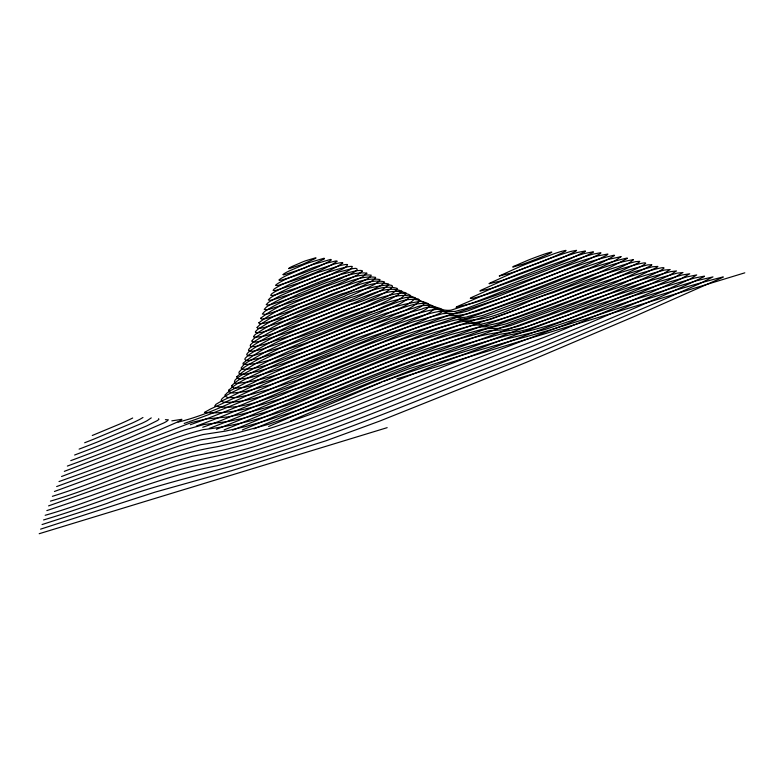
<?xml version="1.0" encoding="UTF-8"?>
<svg xmlns="http://www.w3.org/2000/svg" width="784" height="784" viewBox="0 0 784 784"><rect width="100%" height="100%" fill="white"/><g stroke="black" fill="none" stroke-linecap="round" stroke-linejoin="round"><path stroke-width="1.18" d="M151.263 417.882L146.961 420.792A52.195 2.822 -21.1 0 1 142.041 423.242L97.873 441.833A92.757 5.018 -21.1 0 1 82.83 447.693L79.106 449.114M142.962 417.509L140.267 419.107A54.841 2.969 -21.1 0 1 131.771 423.252L93.825 439.148A84.731 4.586 -21.1 0 1 84.662 442.754M333.876 273.087C337.737 270.441 346.224 268.922 347.557 264.61A113.141 6.115 -21.1 0 0 344.666 264.659L342.598 265.012A98.931 5.351 -21.1 0 0 340.374 265.502L317.99 272.518A19.071 1.029 -21.1 0 0 313.051 274.39L290.501 283.906L274.547 291.971A109.211 5.909 -21.1 0 0 271.695 293.873L270.627 295.303L272.175 295.499A57.056 3.087 -21.1 0 0 274.351 295.117L295.989 288.277A33.643 1.823 -21.1 0 0 315.237 280.956M337.806 275.684C341.54 272.93 351.957 270.95 352.261 266.482A132.78 7.183 -21.1 0 0 347.508 266.844A127.116 6.87 -21.1 0 0 345.705 267.207C323.527 272.479 302.457 281.632 281.966 291.442A118.433 6.409 -21.1 0 0 278.114 293.402L272.646 296.44A124.97 6.762 -21.1 0 0 270.127 298.077L268.324 299.929L270.206 300.311A61.524 3.322 -21.1 0 0 272.665 299.86L296.666 292.216M341.618 278.31C342.422 277.291 362.316 270.098 355.936 268.373A159.926 8.653 -21.1 0 0 350.301 269.098L337.982 272.244L322.792 277.35A20.894 1.127 -21.1 0 0 317.363 279.398L280.339 295.725A138.778 7.507 -21.1 0 0 276.595 297.646L270.872 300.86A140.806 7.615 -21.1 0 0 268.138 302.653L266.217 304.672L268.393 305.054A65.885 3.567 -21.1 0 0 271.107 304.535L297.371 296.146A38.769 2.097 -21.1 0 0 314.002 289.874L327.202 284.553A50 2.705 -21.1 0 0 341.589 278.32M290.492 420.969L381.563 382.229M268.598 426.486L371.596 382.827L409.63 368.558L502.26 339.991L544.753 329.584L632.041 300.321L696.447 280.77L712.97 276.889L700.298 283.367L655.698 303.026L541.068 351.683A160.602 8.683 -21.1 0 1 527.211 357.259C431.876 393.744 338.384 435.512 240.09 463.716C195.569 476.329 150.322 486.315 107.143 503.367A236.249 12.779 -21.1 0 1 96.981 506.807L42.062 524.555M253.879 428.897C320.431 401.379 385.757 370.126 455.308 350.575A801.63 43.355 -21.1 0 1 467.95 346.724L505.151 335.993A182.339 9.859 -21.1 0 1 511.325 334.533C559.894 326.35 604.307 302.595 652.004 290.629A776.483 41.993 -21.1 0 1 665.263 286.591L694.448 278.065L704.453 276.125A35.711 1.931 -21.1 0 1 703.464 277.007C651.347 301.967 597.722 323.792 544.341 345.911A142.953 7.732 -21.1 0 1 530.905 351.252L461.766 378.006A193.893 10.486 -21.1 0 0 448.33 383.278C382.425 409.758 316.54 436.639 248.361 456.837A373.547 20.198 -21.1 0 1 233.946 461.1L229.555 462.344A332.161 17.963 -21.1 0 1 217.237 465.706C157.437 477.142 101.773 502.799 43.581 519.939M242.344 429.926C311.846 401.663 379.73 368.725 452.084 348.067A597.545 32.311 -21.1 0 1 464.304 344.343L500.143 334.209L518.694 331.534L528.573 329.015L589.137 307.681A115.042 6.223 -21.1 0 1 602.886 302.908L648.29 288.277A571.948 30.929 -21.1 0 1 661.549 284.239L686.97 276.889L696.702 274.929L690.616 278.79L669.487 288.502L581.61 326.36L534.031 345.597L459.257 374.242A161.71 8.742 -21.1 0 0 446.302 379.299C365.511 410.963 285.249 446.194 200.126 464.696C146.902 476.143 97.432 500.388 45.168 515.294M319.059 283.651L316.275 284.768A36.427 1.97 -21.1 0 1 296.656 292.226M92.277 435.492L120.422 423.762A56.095 3.038 -21.1 0 0 132.682 418.009M383.405 381.485C434.777 362.267 487.775 347.498 540.548 332.72C601.651 314.962 661.627 292.51 723.269 276.879A20.972 1.137 -21.1 0 1 722.75 277.389L635.54 315.952L527.828 361.718A194.569 10.525 -21.1 0 1 512.795 367.833L379.711 421.086L326.017 440.775L231.741 470.625L155.026 492.156L40.601 529.151M232.642 430.171C304.457 401.408 374.282 367.118 448.811 345.577A474.977 25.686 -21.1 0 1 460.62 341.971C480.759 333.798 502.279 332.563 523.075 327.771A48.226 2.607 -21.1 0 0 533.091 324.498L587.51 304.8A104.194 5.635 -21.1 0 1 601.475 299.909L644.526 285.944A448.899 24.275 -21.1 0 1 657.786 281.917L682.129 274.988L689.714 273.783L681.198 278.751L650.583 292.589L560.286 330.868A112.514 6.086 -21.1 0 1 542.812 337.816C449.84 371.322 359.64 412.296 265.58 442.764C235.122 454.142 202.625 457.474 171.725 467.039A70.423 3.812 -21.1 0 0 161.063 470.596L90.091 495.988L46.834 510.609M224.126 429.897C297.822 400.8 369.235 365.422 445.479 343.108A393.147 21.256 -21.1 0 1 456.925 339.609L484.865 331.75A147.559 7.977 -21.1 0 1 490.265 330.593L504.259 329.799L518.126 326.291L595.566 298.449L640.714 283.641A366.569 19.825 -21.1 0 1 653.974 279.604L677.209 273.116L682.972 272.538L674.691 277.32L652.582 287.454L566.215 324.233L449.105 368.941L318.804 420.087L281.495 433.219L248.508 443.568L222.205 450.388L192.237 456.347L174.852 461.335L48.588 505.886M74.607 455.024L83.261 451.751A101.489 5.488 -21.1 0 0 100.96 444.891L146.52 425.996L157.349 420.596L158.897 419.401L158.613 418.656M524.692 310.64L575.75 291.374A86.122 4.655 -21.1 0 1 584.325 288.267L624.838 274.674A199.773 10.8 -21.1 0 1 638.147 270.637L652.415 266.785L657.874 266.423A57.134 3.087 -21.1 0 1 656.404 267.658L622.329 283.759A208.417 11.27 -21.1 0 1 606.071 290.795L548.232 314.492L442.372 353.545L344.245 392.755L297.597 410.248L266.678 420.547L244.843 426.741L225.694 431.073L202.929 434.571L185.338 439.285L56.654 486.56M216.433 429.269C291.766 400.036 364.374 363.531 442.098 340.658A334.582 18.091 -21.1 0 1 453.191 337.267L482.346 329.3L487.756 328.506L499.006 328.437L510.56 325.566L594.36 295.352L636.843 281.358A307.485 16.631 -21.1 0 1 650.112 277.32L670.653 271.627L676.494 270.931L670.418 274.812L647.653 285.366L566.734 319.794L446.253 365.501L338.237 408.346L299.214 422.743L267.089 433.542L243.187 440.608L219.638 446.223A546.409 29.547 -21.1 0 1 212.915 447.478C156.516 457.386 105.154 485.198 50.431 501.133M70.756 460.649L75.744 458.797A105.889 5.723 -21.1 0 0 113.308 444.322A108.437 5.86 -21.1 0 0 127.89 438.452L163.542 423.056A41.532 2.244 -21.1 0 0 166.718 421.351L168.354 419.822L165.395 419.675M67.365 466.078L78.508 461.972A112.484 6.086 -21.1 0 0 103.851 452.339L106.712 451.231A119.658 6.468 -21.1 0 0 115.238 447.889L129.135 442.362A141.688 7.664 -21.1 0 0 150.577 433.63L155.604 431.543A121.079 6.546 -21.1 0 0 160.21 429.612L179.271 421.214A23.814 1.284 -21.1 0 0 180.79 420.41L181.888 419.332L171.843 420.851M523.751 311.16L435.659 342.755L337.747 382.2L290.55 399.703L266.227 407.572L241.786 414.177L227.644 416.941L206.359 418.911L191.433 422.527L64.327 471.36M209.357 428.368C286.14 399.203 359.68 361.512 438.677 338.227A290.56 15.709 -21.1 0 1 449.428 334.935L477.819 327.32L482.611 326.771L492.705 327.153L506.219 323.831L593.517 292.118L632.913 279.094A262.914 14.22 -21.1 0 1 646.192 275.066L664.352 270.068L670.183 269.539L664.009 273.361L642.694 283.289L567.606 315.227L443.087 362.218L317.402 411.776A93.845 5.076 -21.1 0 1 296.019 419.509C265.09 430.602 233.426 440 200.851 444.685C150.048 457.738 102.41 480.719 52.381 496.331M61.554 476.515L177.017 432.601A28.116 1.519 -21.1 0 1 184.367 429.995L203.918 424.526L228.203 421.459L242.903 418.333L263.071 412.874L286.238 405.504L335.434 387.453L437.492 346.508L532.816 311.973A83.937 4.537 -21.1 0 0 556.356 302.898L598.927 285.386A163.405 8.84 -21.1 0 0 613.353 279.153C620.203 275.86 670.751 254.702 629.797 266.344C603.494 274.037 577.69 283.308 552.083 293.059C521.468 301.321 491.058 324.615 458.503 319.48A137.729 7.448 -21.1 0 0 453.26 320.489L437.266 324.801A188.346 10.182 -21.1 0 0 427.878 327.643C343.657 351.771 266.825 395.303 184.191 423.429M59.016 481.572L82.065 473.301A131.692 7.125 -21.1 0 0 96.697 467.891C132.3 455.426 166.58 438.785 203.272 429.622C232.515 426.241 261.141 418.979 288.835 408.964A75.607 4.087 -21.1 0 0 307.975 402.172L352.085 385.277L437.345 351.016L548.477 310.19L602.533 288.081A184.024 9.947 -21.1 0 0 617.89 281.436L650.74 265.786A58.418 3.156 -21.1 0 0 651.827 264.747L647.692 264.874L634.021 268.471A176.439 9.545 -21.1 0 0 620.683 272.509L586.628 283.896A84.153 4.547 -21.1 0 0 574.897 288.11L490.833 319.215L475.476 322.606L464.246 321.342A138.151 7.468 -21.1 0 0 459.434 322.185L441.157 327.075A206.858 11.192 -21.1 0 0 431.572 329.976C348.302 354.103 271.744 395.92 190.277 424.752M202.742 427.27L211.474 424.164A29.106 1.578 -21.1 0 0 220.745 420.665C291.991 391.794 361.434 358.004 435.218 335.807A256.201 13.857 -21.1 0 1 445.626 332.622L471.733 325.605L476.711 324.988L486.707 325.742L499.075 322.91L518.322 316.442L587.471 290.707L628.915 276.87A227.977 12.328 -21.1 0 1 642.204 272.832C694.653 257.377 637.108 281.064 626.69 286.101A237.875 12.867 -21.1 0 1 609.54 293.53L548.183 318.716L439.53 359.101L320.587 406.21L268.628 424.311L231.652 434.414A458.856 24.814 -21.1 0 1 222.999 436.208L200.91 439.834L179.281 445.939A49.98 2.705 -21.1 0 0 166.12 450.486L54.449 491.47M196.431 426.045C276.821 396.88 352.849 356.22 435.228 332.318A228.928 12.377 -21.1 0 1 445.008 329.368C456.729 325.83 468.773 321.597 480.984 324.223C520.576 315.462 557.61 297.469 595.242 282.72A145.667 7.879 -21.1 0 0 608.688 276.909L637.725 263.159A60.005 3.244 -21.1 0 0 639.675 261.356L635.579 261.66L625.495 264.267L591.9 274.968L482.532 315.531L466.676 319.059L461.511 318.853L456.905 317.363L452.682 317.638A136.063 7.36 -21.1 0 0 446.988 318.823L433.336 322.547A172.549 9.33 -21.1 0 0 424.134 325.331C368.47 342.588 314.815 365.569 261.572 389.099C234.161 401.085 207.329 415.079 178.076 422.115M483.855 295.254L473.242 298.273L470.322 298.283A26.166 1.411 -21.1 0 1 471.801 297.361L493.175 287.846A104.497 5.655 -21.1 0 1 498.173 285.758L543.518 267.716L576.799 255.868A61.524 3.332 -21.1 0 1 584.492 253.477L593.439 251.791A47.177 2.548 -21.1 0 1 592.469 252.732L575.427 261.003A63.053 3.41 -21.1 0 1 563.284 266.178L556.14 269.108A57.947 3.136 -21.1 0 1 536.158 276.968L496.791 291.089A96.912 5.243 -21.1 0 1 491.147 292.951A94.501 5.106 -21.1 0 1 487.491 294.118M396.841 378.888L744.8 272.832M39.2 533.718L387.159 427.662M288.816 268.461A25.823 1.401 -21.1 0 0 289.1 268.628L302.163 264.463L315.403 258.514A29.743 1.607 -21.1 0 0 315.972 257.965A31.34 1.695 -21.1 0 0 315.648 257.809L305.535 260.807A9.633 0.519 -21.1 0 0 303.036 261.748L291.893 266.56A27.558 1.49 -21.1 0 0 288.835 268.451M333.798 273.116A39.582 2.136 -21.1 0 1 315.266 280.956M337.737 275.703A44.355 2.401 -21.1 0 1 319.088 283.651M487.413 294.147A96.912 5.243 -21.1 0 1 483.777 295.284M456.229 307.299L473.722 302.889A139.797 7.556 -21.1 0 0 480.455 300.791L537.765 280.613A62.985 3.41 -21.1 0 0 554.562 274.047L567.89 268.598A72.138 3.9 -21.1 0 0 584.482 261.454L599.143 254.3A51.381 2.783 -21.1 0 0 600.809 252.722L593.214 254.094A70.246 3.802 -21.1 0 0 580.405 258.024L570.899 261.239A62.446 3.381 -21.1 0 0 557.669 265.962L500.359 288.336A201.713 10.907 -21.1 0 0 480.67 296.45L457.954 306.23A14.367 0.774 -21.1 0 0 456.807 306.848L456.229 307.299M435.443 307.495C428.76 315.697 416.088 317.677 406.945 322.871C382.984 333.396 358.905 343.627 334.572 353.261C302.32 363.952 270.245 381.063 235.984 383.337A435.296 23.54 -21.1 0 1 234.396 382.18L234.906 380.279L236.523 378.633A212.219 11.476 -21.1 0 1 241.002 375.487C286.895 349.419 336.728 330.946 386.277 313.149C401.722 309.827 420.44 297.136 435.443 307.495M253.683 336.512L253.918 337.257C269.608 336.944 284.572 328.761 299.547 324.498A51.283 2.773 -21.1 0 0 313.571 319.274L353.094 303.251A86.799 4.694 -21.1 0 0 363.727 298.586C371.969 294.049 382.327 291.57 388.737 284.455L388.648 283.984C373.027 280.231 356.994 289.737 342.206 293.726A37.024 1.999 -21.1 0 0 331.867 297.587C306.201 307.867 280.094 318.108 256.838 333.298A225.949 12.221 -21.1 0 0 254.33 335.474L253.683 336.512M204.477 412.433C234.886 415.206 266.305 403.407 295.137 393.784C349.311 375.105 401.173 350.438 455.122 331.171C500.996 315.305 546.869 299.331 591.459 280.084A130.154 7.036 -21.1 0 0 603.896 274.714C613.451 269.716 625.573 266.589 633.452 259.69C615.146 262.424 597.741 269.931 580.14 275.537A80.164 4.332 -21.1 0 0 560.06 282.867C529.504 293.745 500.006 307.847 468.656 316.324C461.139 319.588 454.112 314.325 446.733 315.834C387.443 330.799 331.054 355.27 275.057 379.466A269.608 14.582 -21.1 0 0 262.63 385.013L210.445 409.042L204.477 412.433M342.726 263.052C322.851 275.939 298.861 283.083 276.223 290.286A52.401 2.832 -21.1 0 1 274.351 290.599L273.097 290.394L274.086 289.12A94.002 5.086 -21.1 0 1 276.625 287.454L278.379 286.444A77.146 4.175 -21.1 0 1 281.417 284.837L310.395 272.068L334.797 263.914A75.342 4.077 -21.1 0 1 337.463 263.277L340.619 262.738A96.167 5.204 -21.1 0 1 342.667 262.934L342.726 263.052M275.88 285.2L276.811 285.572A47.422 2.568 -21.1 0 0 278.359 285.337C298.41 279.055 319.656 272.685 337.218 261.288A80.732 4.361 -21.1 0 0 335.601 261.023L326.35 263.218L313.071 267.716A17.297 0.931 -21.1 0 0 308.455 269.471L285.268 279.506A67.865 3.675 -21.1 0 0 280.447 281.985L278.937 282.838A78.645 4.253 -21.1 0 0 276.429 284.543L275.88 285.2M283.132 274.586L283.377 274.812A35.28 1.911 -21.1 0 0 284.122 274.772L305.025 267.854L323.9 259.2A46.619 2.519 -21.1 0 0 324.458 258.622A50.029 2.705 -21.1 0 0 323.821 258.308L308.808 262.738A13.416 0.725 -21.1 0 0 304.623 264.316L288.581 271.244A40.984 2.215 -21.1 0 0 285.807 272.675L285.386 272.92A46.815 2.528 -21.1 0 0 283.269 274.371L283.132 274.586M410.591 295.568L410.561 296.176C402.604 304.329 390.53 307.269 380.661 312.591A126.959 6.87 -21.1 0 1 364.746 319.539L312.473 340.628A56.438 3.048 -21.1 0 1 302.085 344.47L259.945 358.131L249.253 360.405L246.137 360.356L244.951 359.552A294.96 15.954 -21.1 0 1 245.304 358.19L248.097 355.466A263.62 14.259 -21.1 0 1 251.272 353.231C280.731 334.993 313.414 322.743 345.489 310.033C363.57 303.898 381.396 295.813 400.428 293.118C403.789 293.471 407.994 293.285 410.591 295.568M255.398 331.965L256.77 332.994L261.729 332.328L286.944 324.772L319.578 312.777L350.869 299.958A80.83 4.371 -21.1 0 0 357.435 297.097A79.684 4.312 -21.1 0 0 368.157 292.197L380.691 285.582L383.454 283.553L384.336 281.77C368.529 278.516 352.428 287.865 337.483 292.03A33.928 1.833 -21.1 0 0 331.054 294.441L298.939 307.681L272.724 320.45A291.756 15.778 -21.1 0 0 267.05 323.567L258.514 328.859A213.807 11.564 -21.1 0 0 256.054 330.956L255.398 331.965M251.978 341.069L252.82 342.059L255.574 342.049A102.616 5.547 -21.1 0 0 257.534 341.736A104.507 5.655 -21.1 0 0 262.13 340.697L301.752 327.859A52.459 2.842 -21.1 0 0 311.924 324.076L353.221 307.436A92.982 5.027 -21.1 0 0 367.02 301.419A89.307 4.831 -21.1 0 0 378.143 296.244C422.831 273.518 348.851 291.57 344.343 296.401A40.033 2.166 -21.1 0 0 335.121 299.841C308.426 310.337 281.485 321.058 257.103 336.356A238.591 12.907 -21.1 0 0 252.585 339.991A231.496 12.515 -21.1 0 0 251.978 341.069M366.824 273.204L362.61 276.811L348.988 283.651A60.231 3.254 -21.1 0 1 339.129 288.002L309.131 300.115A42.816 2.313 -21.1 0 1 299.968 303.535L268.843 313.639A74.882 4.047 -21.1 0 1 265.09 314.413L262.336 314.021L264.463 311.689A173.088 9.359 -21.1 0 1 268.824 308.847A162.249 8.771 -21.1 0 1 272.656 306.671L273.704 306.103A185.367 10.025 -21.1 0 1 278.565 303.565L299.165 293.755L321.597 284.455A23.5 1.274 -21.1 0 1 327.085 282.377C339.766 278.702 353.711 271.274 366.824 273.204M362.277 271.068L358.249 274.488L345.332 280.976A53.616 2.901 -21.1 0 1 324.145 290.031L309.102 295.95A40.827 2.205 -21.1 0 1 299.302 299.615L269.804 309.141A70.609 3.822 -21.1 0 1 266.697 309.749L264.228 309.366L266.256 307.181A156.918 8.487 -21.1 0 1 269.177 305.25L275.135 301.879A160.74 8.693 -21.1 0 1 280.123 299.302L300.096 289.913L319.931 281.75A21.972 1.186 -21.1 0 1 324.733 279.937L341.363 274.351L355.583 270.911A204.252 11.045 -21.1 0 1 357.631 270.598L360.993 270.421L362.277 271.068M401.771 291.148L398.125 294.833L388.531 300.105A96.158 5.204 -21.1 0 1 380.789 303.82L371.606 307.985A108.28 5.86 -21.1 0 1 359.964 313.061L311.758 332.504A54.615 2.95 -21.1 0 1 302.928 335.777L261.033 349.419A117.012 6.331 -21.1 0 1 256.074 350.595A113.17 6.115 -21.1 0 1 252.791 351.173L249.841 351.261L248.528 350.458A257.622 13.936 -21.1 0 1 248.734 349.537A261.229 14.132 -21.1 0 1 255.515 343.98C281.446 328.065 309.925 316.844 338.149 305.721A45.903 2.479 -21.1 0 1 348.214 301.958C365.021 298.351 384.532 284.298 401.771 291.148M257.113 327.398L257.662 328.3L260.602 328.231A88.612 4.792 -21.1 0 0 264.894 327.34L301.448 315.482L348.694 296.646A75.264 4.067 -21.1 0 0 357.2 292.902L374.301 284.514L379.103 281.289L380.005 279.555C364.227 276.909 348.312 285.807 333.406 290.119A31.017 1.676 -21.1 0 0 328.565 291.942L298.243 304.506L273.097 316.805A266.315 14.406 -21.1 0 0 268.843 319.127L260.18 324.429L257.113 327.398M236.846 376.673L237.503 378.407L239.483 378.937L247.293 378.153A169.56 9.173 -21.1 0 0 257.446 375.712C307.152 361.669 354.74 341.148 402.016 320.578C406.769 316.677 446.174 305.721 420.636 301.389C382.22 306.534 346.371 325.252 310.19 338.619C285.621 350.458 257.642 358.709 236.846 376.673M419.822 300.478C412.002 309.611 398.223 312.13 387.982 318.03A153.36 8.291 -21.1 0 1 369.734 325.968L314.178 348.41A58.045 3.136 -21.1 0 1 302.271 352.81C282.426 358.484 262.62 369.499 241.746 369.293L241.119 367.882L244.216 364.374A254.477 13.759 -21.1 0 1 247.127 362.296L267.55 350.752L292.736 338.884L327.428 324.262L365.354 309.847L390.775 301.379L405.769 297.518L411.747 297.312L418.431 299.067L419.822 300.478M258.857 322.832L259.955 323.792L264.737 323.126L285.004 317.108L316.089 305.78L346.567 293.304A70.041 3.783 -21.1 0 0 353.956 290.051L370.097 282.132L374.742 279.026L375.644 277.36C361.248 275.184 346.646 282.955 333.004 286.885A28.312 1.529 -21.1 0 0 325.762 289.6C303.134 299.488 278.389 307.455 258.857 322.832M406.161 293.363C399.311 301.967 386.522 304.408 377.153 309.827A116.904 6.321 -21.1 0 1 362.335 316.305L320.009 333.543L282.348 347.155L254.663 355.172L248.391 355.867L246.735 354.799A278.212 15.043 -21.1 0 1 247.479 353.261L248.077 352.614A265.1 14.337 -21.1 0 1 252.321 349.321L253.84 348.321A289.521 15.66 -21.1 0 1 255.623 347.214C285.69 329.339 318.578 316.854 351.134 304.398C368.676 300.595 387.433 286.807 405.916 292.873L406.161 293.363M228.722 390.207L229.261 391.98L233.034 393.039L245.216 391.569L269.676 384.944L300.507 374.674A62.259 3.371 -21.1 0 0 315.246 369.274C361.444 352.643 405.475 330.534 451.809 314.325C504.416 297.636 557.032 279.839 606.551 255.3A54.106 2.93 -21.1 0 0 607.865 254.026L598.202 255.809A79.909 4.322 -21.1 0 0 590.862 258.014C543.096 272.126 498.526 295.509 451.065 310.141C440.882 311.689 431.553 303.957 421.567 309.19A119.913 6.488 -21.1 0 0 409.522 312.61C366.275 326.046 324.272 343.167 282.857 361.414A164.611 8.898 -21.1 0 0 267.021 368.637C254.212 375.497 239.512 380.338 228.722 390.207M620.977 256.691L615.058 260.709L596.967 269.118A104.047 5.625 -21.1 0 1 587.03 273.43L556.562 285.984A74.774 4.047 -21.1 0 1 534.815 294.412L432.17 330.632L314.805 378.025A64.2 3.469 -21.1 0 1 301.781 382.808C276.664 390.334 251.517 402.672 224.881 402.359C207.799 399.84 256.201 382.69 257.358 380.289A199.744 10.8 -21.1 0 1 268.608 375.085A199.538 10.79 -21.1 0 1 285.484 367.549L358.151 337.581L415.324 317.687A137.18 7.419 -21.1 0 1 424.379 315.001L429.926 313.482A129.801 7.017 -21.1 0 1 438.148 311.64L442.509 311.346L447.419 313.1L453.319 313.61L460.032 312.894L467.362 311.062L573.702 270.745L607.796 259.494L620.977 256.691M260.631 318.255L261.601 319.166L266.295 318.51L284.21 313.218L313.561 302.585L342.285 290.903A64.925 3.508 -21.1 0 0 352.594 286.346L367.823 278.594L370.352 276.781L371.234 275.174C355.769 273.567 340.364 281.779 325.772 286.219C303.682 295.666 279.751 303.486 260.631 318.255M279.133 280.006L279.712 280.358A41.885 2.264 -21.1 0 0 280.897 280.211C297.979 275.36 314.943 269.196 330.525 260.641A59.241 3.205 -21.1 0 0 331.132 260.082L331.25 259.818A65.905 3.567 -21.1 0 0 330.358 259.484L311.954 264.835A15.719 0.853 -21.1 0 0 306.309 266.962L286.611 275.488A54.282 2.94 -21.1 0 0 284.18 276.713L281.642 278.104A63.308 3.42 -21.1 0 0 279.614 279.457L279.133 280.006M424.654 302.908L423.389 304.79L420.253 307.024L405.093 314.707L334.582 344.735L282.495 363.894L259.161 371.008L246.421 373.978A167.492 9.055 -21.1 0 1 243.932 374.282L239.659 373.831A358.592 19.394 -21.1 0 1 239.277 371.763L241.982 368.95A243.167 13.152 -21.1 0 1 245.451 366.51C284.102 343.568 326.634 328.055 368.529 312.248C385.748 309.553 407.896 291.981 424.654 302.908M499.349 275.968L510.325 273.214A41.572 2.244 -21.1 0 0 519.841 269.941L539.216 262.689A34.555 1.872 -21.1 0 0 547.634 259.308A33.722 1.823 -21.1 0 0 555.66 255.917L563.569 252.242A29.38 1.588 -21.1 0 0 565.558 250.439L561.334 251.419A33.114 1.793 -21.1 0 0 555.033 253.408L529.269 262.865A42.542 2.303 -21.1 0 0 520.38 266.413L499.349 275.968M231.78 385.601L231.917 387.051L234.338 388.178L244.079 387.472L262.375 382.847L288.179 374.713L346.646 352.722L426.623 318.882C428.505 316.814 451.3 311.522 439.422 308.23C431.269 305.544 423.007 303.878 414.707 307.759A113.053 6.115 -21.1 0 0 405.22 310.513C362.335 323.939 320.646 340.942 279.633 359.229A154.154 8.34 -21.1 0 0 268.216 364.501C256.025 371.185 241.795 375.781 231.78 385.601M250.38 345.234L250.331 346.126L251.282 346.646L254.996 346.499A109.672 5.929 -21.1 0 0 264.571 344.264L304.849 330.897L357.641 309.798A100.313 5.429 -21.1 0 0 370.352 304.231C379.201 299.263 390.677 296.754 397.41 288.924L397.263 288.434C381.622 283.749 365.589 293.784 350.732 297.557A43.218 2.342 -21.1 0 0 333.729 303.888C306.554 314.845 278.839 325.566 254.173 341.628A246.813 13.348 -21.1 0 0 252.036 343.304A250.39 13.544 -21.1 0 0 250.38 345.234M225.145 394.989L225.341 396.302L226.899 397.165A744.251 40.249 -21.1 0 0 228.673 397.596L236.739 397.527L250.155 394.705L270.068 389.109L294.637 381.034L344.343 362.267L435.11 324.958L533.943 290.531A71.285 3.851 -21.1 0 0 554.161 282.71C574.368 273.998 595.742 267.011 614.548 255.535L614.205 255.172C571.712 265.09 531.66 283.602 490.96 299.106A95.952 5.184 -21.1 0 1 484.728 301.566L466.196 308.504L455.053 311.444L444.9 311.473L437.266 309.278L430.298 310.229A125.812 6.801 -21.1 0 0 420.253 312.826A128.262 6.938 -21.1 0 0 408.709 316.295L352.477 336.14L286.356 363.511A179.516 9.712 -21.1 0 0 273.567 369.225A178.576 9.653 -21.1 0 0 262.189 374.468L231.153 390.265A139.287 7.536 -21.1 0 0 227.252 392.794L225.145 394.989M415.138 298.341C407.2 306.975 394.332 309.719 384.258 315.325A138.807 7.507 -21.1 0 1 367.206 322.763L315.109 343.833A57.291 3.097 -21.1 0 1 303.878 348.018C284.22 353.623 263.561 365.305 243.187 364.305A314.364 17.003 -21.1 0 1 243.177 363.1C271.754 339.972 308.984 329.496 342.314 314.805A53.537 2.891 -21.1 0 1 357.406 309.17C375.791 305.466 396.194 289.561 415.079 297.753L415.138 298.341M489.226 283.671L500.29 281.064A58.232 3.146 -21.1 0 0 508.669 278.31L539.853 266.883A43.835 2.372 -21.1 0 0 550.878 262.493L554.494 261.013A44.12 2.381 -21.1 0 0 564.108 256.907L575.162 251.586A37.054 1.999 -21.1 0 0 576.485 250.351L570.86 251.429A43.639 2.362 -21.1 0 0 549.937 258.436L524.927 267.952A60.878 3.293 -21.1 0 0 511.913 273.214L490.216 282.936A27.224 1.47 -21.1 0 0 489.226 283.671M627.396 258.348C582.737 282.818 533.365 298.851 485.512 316.334C426.623 334.905 370.793 361.561 312.983 383.023A65.386 3.538 -21.1 0 1 300.36 387.619C272.793 394.891 243.755 411.796 214.757 406.053L215.904 404.358L220.706 401.506L255.927 384.493A232.044 12.544 -21.1 0 1 267.618 379.152A226.89 12.27 -21.1 0 1 280.221 373.527L355.328 342.294L413.54 321.705L442.45 313.727L447.037 313.345L452.946 315.237L458.287 315.403L466.529 314.11L476.26 311.277A25.284 1.372 -21.1 0 0 482.866 308.994C530.709 291.717 577.23 269.608 626.906 258.073L627.396 258.348M584.55 251.811L571.262 258.338A53.635 2.901 -21.1 0 1 560.344 263.022L551.652 266.589A50.97 2.754 -21.1 0 1 538.49 271.774L495.4 287.14A72.912 3.94 -21.1 0 1 490.911 288.561L479.896 291.07A28.342 1.529 -21.1 0 1 481.131 290.149L505.455 279.3A81.291 4.4 -21.1 0 1 518.391 274.018L554.758 260.082A51.136 2.764 -21.1 0 1 566.832 255.858A52.626 2.842 -21.1 0 1 577.465 252.468L585.442 250.958A42.718 2.313 -21.1 0 1 584.55 251.811M513.892 266.295L513.451 266.54A15.376 0.833 -21.1 0 0 512.736 267.109L522.477 264.306A23.549 1.274 -21.1 0 0 530.151 261.513L538.294 258.357A20.462 1.107 -21.1 0 0 542.979 256.446L549.241 253.663A17.552 0.951 -21.1 0 0 551.524 252.419A17.366 0.941 -21.1 0 0 551.083 252.125L546.595 253.399A20.247 1.098 -21.1 0 0 542.048 254.937L535.09 257.475A24.108 1.303 -21.1 0 0 527.779 260.308L513.892 266.295"/></g></svg>
